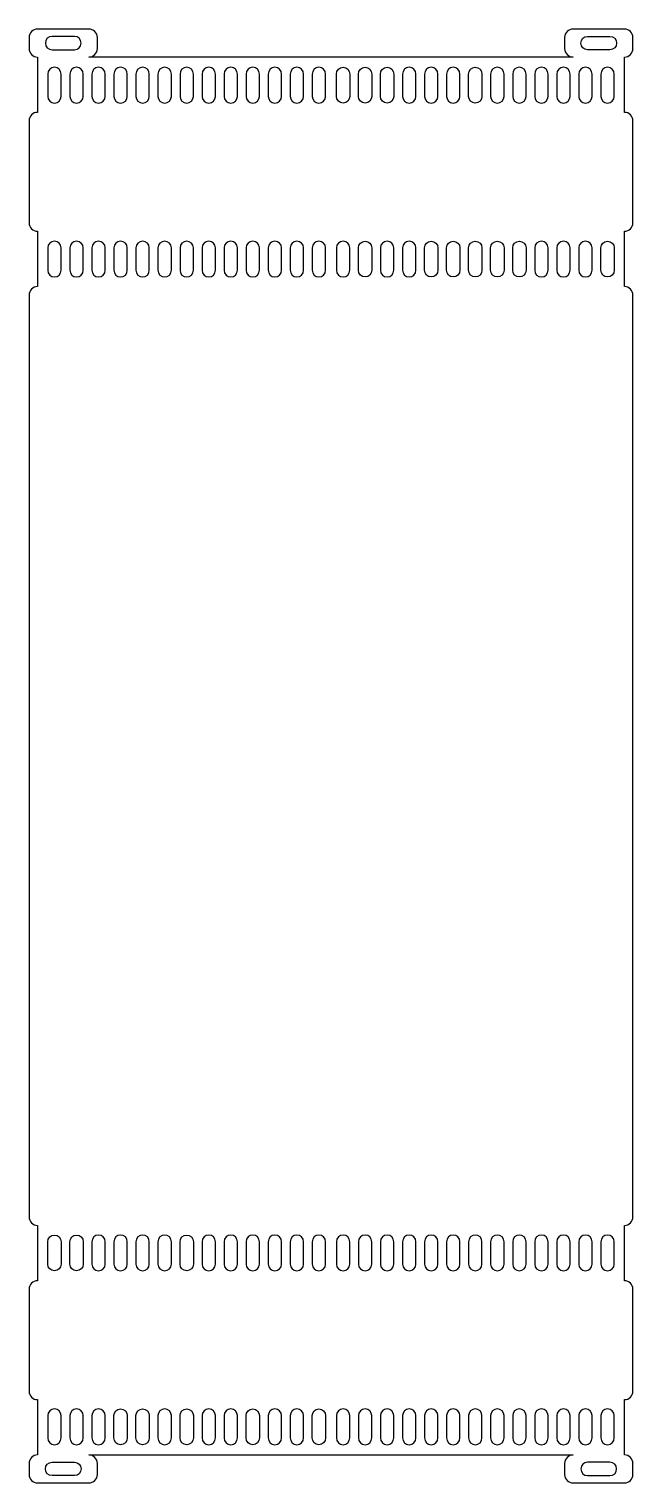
# Model space of a CAD drawing. Header units: millimetres. Extents: x -68 to 69, y -165 to 165.
import ezdxf

# ---------------------------------------------------------------- set-up
doc = ezdxf.new("R2010")
doc.units = ezdxf.units.MM
doc.layers.get('0').update_dxf_attribs({"linetype": 'CONTINUOUS'})

msp = doc.modelspace()

# ---------------------------------------------------------------- linework, layer by layer
for points in [[(-66.59, 146.17, 0.414214), (-68.5, 144.26), (-68.5, 121.07, 0.414214), (-66.59, 119.17), (-66.59, 106.6, 0.414214), (-68.5, 104.69), (-68.5, -104.69, 0.414214), (-66.59, -106.6), (-66.59, -119.17, 0.414214), (-68.5, -121.07), (-68.5, -144.26, 0.414214), (-66.59, -146.17), (-66.59, -158.73, 0.414214), (-68.5, -160.64), (-68.5, -163.18, 0.414214), (-66.59, -165.08), (-54.91, -165.08, 0.414214), (-53.01, -163.18), (-53.01, -160.64, 0.414214), (-54.91, -158.73), (54.91, -158.73, 0.414214), (53.01, -160.64), (53.01, -163.18, 0.414214), (54.91, -165.08), (66.59, -165.08, 0.414214), (68.5, -163.18), (68.5, -160.64, 0.414214), (66.59, -158.73), (66.59, -146.17, 0.414214), (68.5, -144.26), (68.5, -121.07, 0.414214), (66.59, -119.17), (66.59, -106.6, 0.414214), (68.5, -104.69), (68.5, 104.69, 0.414214), (66.59, 106.6), (66.59, 119.17, 0.414214), (68.5, 121.07), (68.5, 144.26, 0.414214), (66.59, 146.17), (66.59, 158.73, 0.414214), (68.5, 160.64), (68.5, 163.18, 0.414214), (66.59, 165.08), (54.91, 165.08, 0.414214), (53.01, 163.18), (53.01, 160.64, 0.414214), (54.91, 158.73), (-54.91, 158.73, 0.414214), (-53.01, 160.64), (-53.01, 163.18, 0.414214), (-54.91, 165.08), (-66.59, 165.08, 0.414214), (-68.5, 163.18), (-68.5, 160.64, 0.414214), (-66.59, 158.73)], [(-63.29, 163.43, 1), (-63.29, 160.38), (-58.21, 160.38, 1), (-58.21, 163.43)], [(58.21, 163.43), (63.29, 163.43, -1), (63.29, 160.38), (58.21, 160.38, -1)], [(-61.22, 154.88, 1), (-64.26, 154.88), (-64.26, 149.8, 1), (-61.22, 149.8)], [(-59.26, 149.8, 1), (-56.22, 149.8), (-56.22, 154.88, 1), (-59.26, 154.88)], [(-54.26, 149.8, 1), (-51.22, 149.8), (-51.22, 154.88, 1), (-54.26, 154.88)], [(-49.26, 149.8, 1), (-46.22, 149.8), (-46.22, 154.88, 1), (-49.26, 154.88)], [(-41.22, 154.88, 1), (-44.26, 154.88), (-44.26, 149.8, 1), (-41.22, 149.8)], [(-39.26, 149.8, 1), (-36.22, 149.8), (-36.22, 154.88, 1), (-39.26, 154.88)], [(-34.26, 149.8, 1), (-31.22, 149.8), (-31.22, 154.88, 1), (-34.26, 154.88)], [(-26.22, 154.88, 1), (-29.26, 154.88), (-29.26, 149.8, 1), (-26.22, 149.8)], [(-24.26, 149.8, 1), (-21.22, 149.8), (-21.22, 154.88, 1), (-24.26, 154.88)], [(-16.22, 154.88, 1), (-19.26, 154.88), (-19.26, 149.8, 1), (-16.22, 149.8)], [(-11.22, 154.88, 1), (-14.26, 154.88), (-14.26, 149.8, 1), (-11.22, 149.8)], [(-6.22, 154.88, 1), (-9.26, 154.88), (-9.26, 149.8, 1), (-6.22, 149.8)], [(-1.22, 154.88, 1), (-4.26, 154.88), (-4.26, 149.8, 1), (-1.22, 149.8)], [(4.26, 154.88), (4.26, 149.8, -1), (1.22, 149.8), (1.22, 154.88, -1)], [(6.22, 149.8), (6.22, 154.88, -1), (9.26, 154.88), (9.26, 149.8, -1)], [(11.22, 149.8), (11.22, 154.88, -1), (14.26, 154.88), (14.26, 149.8, -1)], [(16.22, 149.8, 1), (19.26, 149.8), (19.26, 154.88, 1), (16.22, 154.88)], [(21.22, 149.8, 1), (24.26, 149.8), (24.26, 154.88, 1), (21.22, 154.88)], [(26.22, 149.8, 1), (29.26, 149.8), (29.26, 154.88, 1), (26.22, 154.88)], [(31.22, 149.8), (31.22, 154.88, -1), (34.26, 154.88), (34.26, 149.8, -1)], [(39.26, 154.88, 1), (36.22, 154.88), (36.22, 149.8, 1), (39.26, 149.8)], [(41.22, 149.8, 1), (44.26, 149.8), (44.26, 154.88, 1), (41.22, 154.88)], [(46.22, 149.8, 1), (49.26, 149.8), (49.26, 154.88, 1), (46.22, 154.88)], [(54.26, 154.88, 1), (51.22, 154.88), (51.22, 149.8, 1), (54.26, 149.8)], [(56.22, 149.8, 1), (59.26, 149.8), (59.26, 154.88, 1), (56.22, 154.88)], [(64.26, 154.88, 1), (61.22, 154.88), (61.22, 149.8, 1), (64.26, 149.8)], [(-64.26, 110.3, 1), (-61.22, 110.3), (-61.22, 115.38, 1), (-64.26, 115.38)], [(-59.26, 110.3, 1), (-56.22, 110.3), (-56.22, 115.38, 1), (-59.26, 115.38)], [(-54.26, 110.3, 1), (-51.22, 110.3), (-51.22, 115.38, 1), (-54.26, 115.38)], [(-46.22, 115.38, 1), (-49.26, 115.38), (-49.26, 110.3, 1), (-46.22, 110.3)], [(-44.26, 110.3, 1), (-41.22, 110.3), (-41.22, 115.38, 1), (-44.26, 115.38)], [(-36.22, 115.38, 1), (-39.26, 115.38), (-39.26, 110.3, 1), (-36.22, 110.3)], [(-34.26, 110.3, 1), (-31.22, 110.3), (-31.22, 115.38, 1), (-34.26, 115.38)], [(-26.22, 115.38, 1), (-29.26, 115.38), (-29.26, 110.3, 1), (-26.22, 110.3)], [(-24.26, 110.3, 1), (-21.22, 110.3), (-21.22, 115.38, 1), (-24.26, 115.38)], [(-19.26, 110.3, 1), (-16.22, 110.3), (-16.22, 115.38, 1), (-19.26, 115.38)], [(-14.26, 110.3, 1), (-11.22, 110.3), (-11.22, 115.38, 1), (-14.26, 115.38)], [(-9.26, 110.3, 1), (-6.22, 110.3), (-6.22, 115.38, 1), (-9.26, 115.38)], [(-1.22, 115.38, 1), (-4.26, 115.38), (-4.26, 110.3, 1), (-1.22, 110.3)], [(1.22, 110.3, 1), (4.26, 110.3), (4.26, 115.38, 1), (1.22, 115.38)], [(9.26, 115.38), (9.26, 110.3, -1), (6.22, 110.3), (6.22, 115.38, -1)], [(14.26, 115.38, 1), (11.22, 115.38), (11.22, 110.3, 1), (14.26, 110.3)], [(16.22, 110.3, 1), (19.26, 110.3), (19.26, 115.38, 1), (16.22, 115.38)], [(24.26, 115.38), (24.26, 110.3, -1), (21.22, 110.3), (21.22, 115.38, -1)], [(29.26, 115.38), (29.26, 110.3, -1), (26.22, 110.3), (26.22, 115.38, -1)], [(34.26, 115.38), (34.26, 110.3, -1), (31.22, 110.3), (31.22, 115.38, -1)], [(36.22, 110.3), (36.22, 115.38, -1), (39.26, 115.38), (39.26, 110.3, -1)], [(41.22, 110.3), (41.22, 115.38, -1), (44.26, 115.38), (44.26, 110.3, -1)], [(49.26, 115.38, 1), (46.22, 115.38), (46.22, 110.3, 1), (49.26, 110.3)], [(51.22, 110.3, 1), (54.26, 110.3), (54.26, 115.38, 1), (51.22, 115.38)], [(56.22, 110.3, 1), (59.26, 110.3), (59.26, 115.38, 1), (56.22, 115.38)], [(61.22, 110.3), (61.22, 115.38, -1), (64.26, 115.38), (64.26, 110.3, -1)], [(-61.22, -110.3), (-61.22, -115.38, -1), (-64.26, -115.38), (-64.26, -110.3, -1)], [(-56.22, -110.3), (-56.22, -115.38, -1), (-59.26, -115.38), (-59.26, -110.3, -1)], [(-54.26, -115.38, 1), (-51.22, -115.38), (-51.22, -110.3, 1), (-54.26, -110.3)], [(-49.26, -115.38, 1), (-46.22, -115.38), (-46.22, -110.3, 1), (-49.26, -110.3)], [(-44.26, -115.38, 1), (-41.22, -115.38), (-41.22, -110.3, 1), (-44.26, -110.3)], [(-36.22, -110.3, 1), (-39.26, -110.3), (-39.26, -115.38, 1), (-36.22, -115.38)], [(-31.22, -110.3), (-31.22, -115.38, -1), (-34.26, -115.38), (-34.26, -110.3, -1)], [(-29.26, -115.38, 1), (-26.22, -115.38), (-26.22, -110.3, 1), (-29.26, -110.3)], [(-21.22, -110.3, 1), (-24.26, -110.3), (-24.26, -115.38, 1), (-21.22, -115.38)], [(-16.22, -110.3, 1), (-19.26, -110.3), (-19.26, -115.38, 1), (-16.22, -115.38)], [(-11.22, -110.3, 1), (-14.26, -110.3), (-14.26, -115.38, 1), (-11.22, -115.38)], [(-6.22, -110.3, 1), (-9.26, -110.3), (-9.26, -115.38, 1), (-6.22, -115.38)], [(-4.26, -115.38, 1), (-1.22, -115.38), (-1.22, -110.3, 1), (-4.26, -110.3)], [(1.22, -115.38, 1), (4.26, -115.38), (4.26, -110.3, 1), (1.22, -110.3)], [(6.22, -115.38, 1), (9.26, -115.38), (9.26, -110.3, 1), (6.22, -110.3)], [(11.22, -115.38, 1), (14.26, -115.38), (14.26, -110.3, 1), (11.22, -110.3)], [(16.22, -115.38, 1), (19.26, -115.38), (19.26, -110.3, 1), (16.22, -110.3)], [(21.22, -115.38, 1), (24.26, -115.38), (24.26, -110.3, 1), (21.22, -110.3)], [(26.22, -115.38, 1), (29.26, -115.38), (29.26, -110.3, 1), (26.22, -110.3)], [(31.22, -115.38, 1), (34.26, -115.38), (34.26, -110.3, 1), (31.22, -110.3)], [(36.22, -115.38, 1), (39.26, -115.38), (39.26, -110.3, 1), (36.22, -110.3)], [(41.22, -115.38, 1), (44.26, -115.38), (44.26, -110.3, 1), (41.22, -110.3)], [(46.22, -115.38, 1), (49.26, -115.38), (49.26, -110.3, 1), (46.22, -110.3)], [(51.22, -115.38, 1), (54.26, -115.38), (54.26, -110.3, 1), (51.22, -110.3)], [(56.22, -115.38, 1), (59.26, -115.38), (59.26, -110.3, 1), (56.22, -110.3)], [(61.22, -115.38, 1), (64.26, -115.38), (64.26, -110.3, 1), (61.22, -110.3)], [(-61.22, -149.8, 1), (-64.26, -149.8), (-64.26, -154.88, 1), (-61.22, -154.88)], [(-56.22, -149.8, 1), (-59.26, -149.8), (-59.26, -154.88, 1), (-56.22, -154.88)], [(-54.26, -154.88, 1), (-51.22, -154.88), (-51.22, -149.8, 1), (-54.26, -149.8)], [(-46.22, -149.8), (-46.22, -154.88, -1), (-49.26, -154.88), (-49.26, -149.8, -1)], [(-41.22, -149.8), (-41.22, -154.88, -1), (-44.26, -154.88), (-44.26, -149.8, -1)], [(-39.26, -154.88, 1), (-36.22, -154.88), (-36.22, -149.8, 1), (-39.26, -149.8)], [(-31.22, -149.8), (-31.22, -154.88, -1), (-34.26, -154.88), (-34.26, -149.8, -1)], [(-26.22, -149.8, 1), (-29.26, -149.8), (-29.26, -154.88, 1), (-26.22, -154.88)], [(-24.26, -154.88, 1), (-21.22, -154.88), (-21.22, -149.8, 1), (-24.26, -149.8)], [(-16.22, -149.8), (-16.22, -154.88, -1), (-19.26, -154.88), (-19.26, -149.8, -1)], [(-14.26, -154.88, 1), (-11.22, -154.88), (-11.22, -149.8, 1), (-14.26, -149.8)], [(-9.26, -154.88, 1), (-6.22, -154.88), (-6.22, -149.8, 1), (-9.26, -149.8)], [(-4.26, -154.88), (-4.26, -149.8, -1), (-1.22, -149.8), (-1.22, -154.88, -1)], [(1.22, -154.88, 1), (4.26, -154.88), (4.26, -149.8, 1), (1.22, -149.8)], [(6.22, -154.88, 1), (9.26, -154.88), (9.26, -149.8, 1), (6.22, -149.8)], [(14.26, -149.8, 1), (11.22, -149.8), (11.22, -154.88, 1), (14.26, -154.88)], [(19.26, -149.8, 1), (16.22, -149.8), (16.22, -154.88, 1), (19.26, -154.88)], [(21.22, -154.88, 1), (24.26, -154.88), (24.26, -149.8, 1), (21.22, -149.8)], [(29.26, -149.8, 1), (26.22, -149.8), (26.22, -154.88, 1), (29.26, -154.88)], [(34.26, -149.8, 1), (31.22, -149.8), (31.22, -154.88, 1), (34.26, -154.88)], [(39.26, -149.8, 1), (36.22, -149.8), (36.22, -154.88, 1), (39.26, -154.88)], [(44.26, -149.8, 1), (41.22, -149.8), (41.22, -154.88, 1), (44.26, -154.88)], [(46.22, -154.88, 1), (49.26, -154.88), (49.26, -149.8, 1), (46.22, -149.8)], [(51.22, -154.88, 1), (54.26, -154.88), (54.26, -149.8, 1), (51.22, -149.8)], [(56.22, -154.88, 1), (59.26, -154.88), (59.26, -149.8, 1), (56.22, -149.8)], [(64.26, -149.8, 1), (61.22, -149.8), (61.22, -154.88, 1), (64.26, -154.88)], [(-63.29, -160.38), (-58.21, -160.38, -1), (-58.21, -163.43), (-63.29, -163.43, -1)], [(63.29, -163.43, 1), (63.29, -160.38), (58.21, -160.38, 1), (58.21, -163.43)]]:
    msp.add_lwpolyline(points, format="xyb", close=True)

doc.saveas('drawing.dxf')
